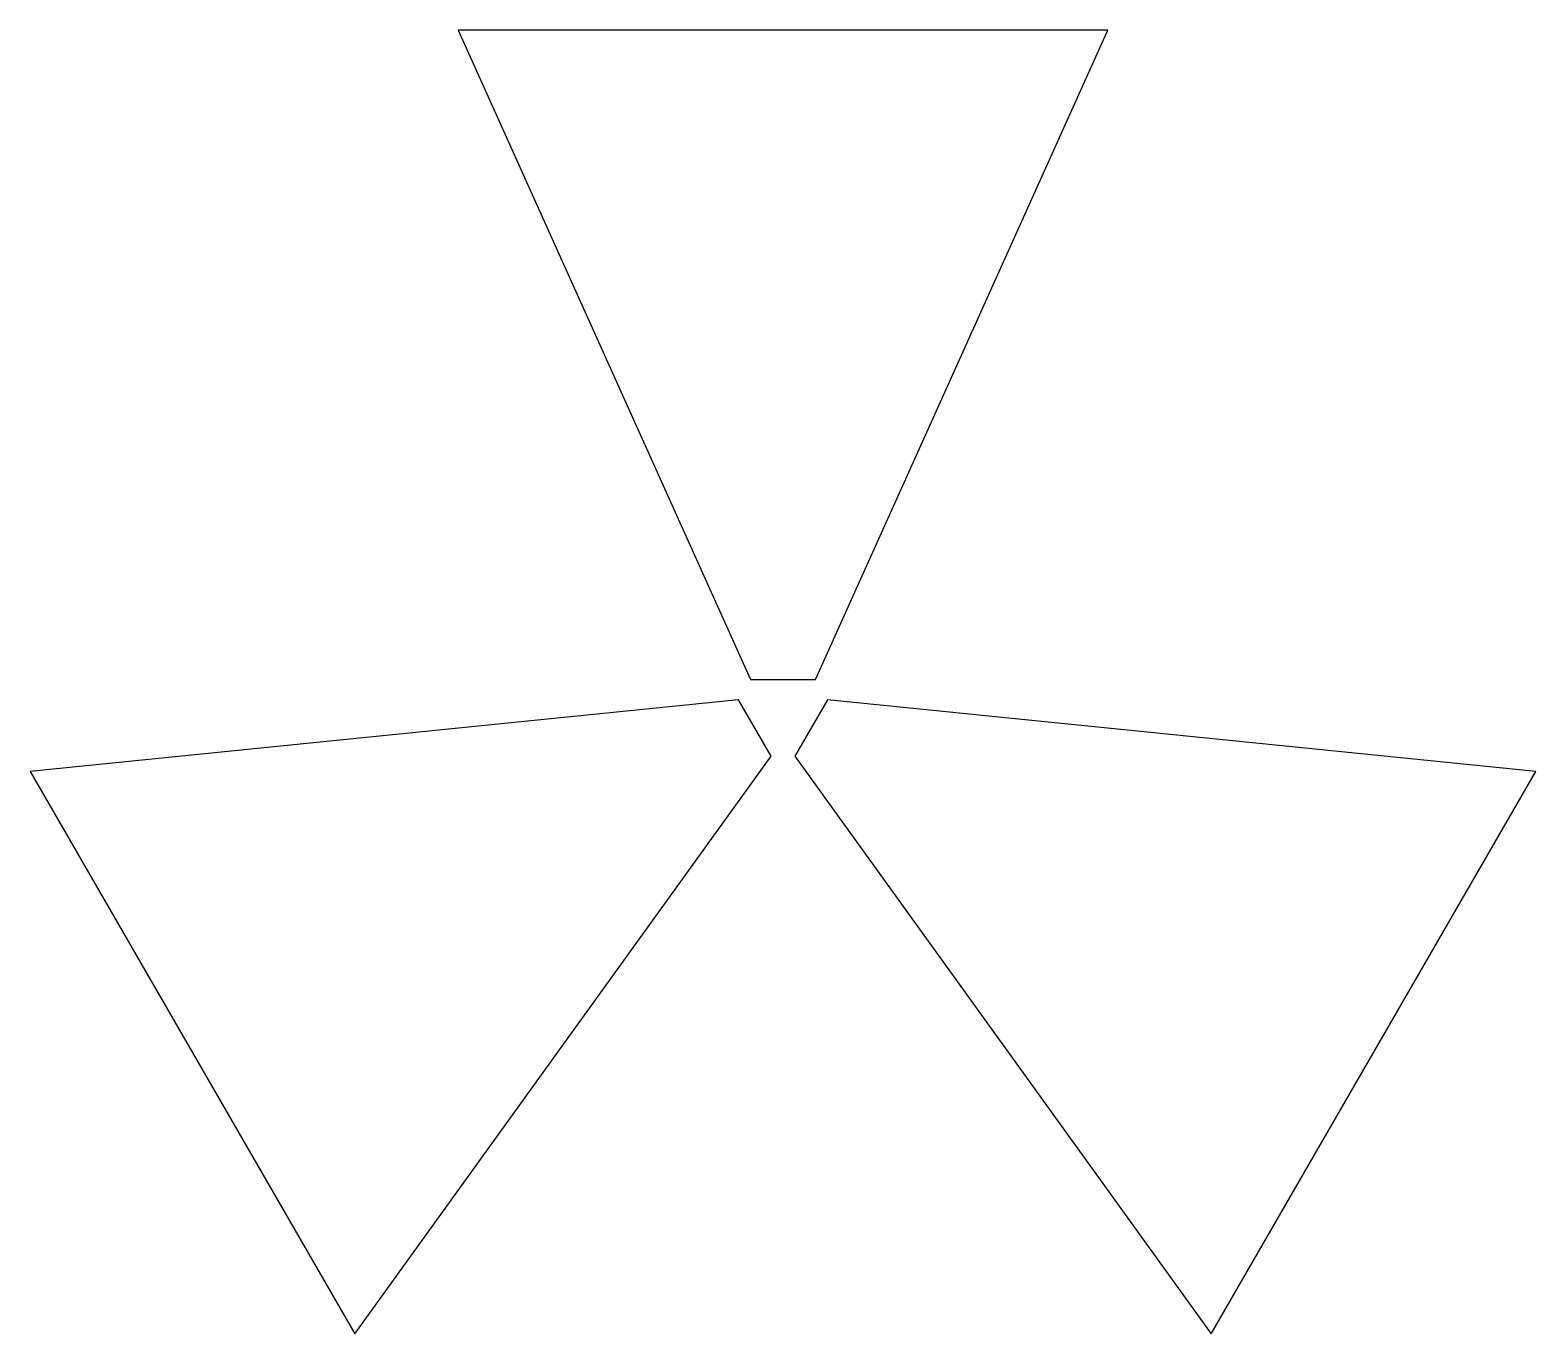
# Model space of a CAD drawing. Extents: x -2.32 to 2.32, y -1.92 to 2.1.
import ezdxf

# ---------------------------------------------------------------- set-up
doc = ezdxf.new("R2010")
doc.units = 0
doc.layers.add('MAGNET', color=3, linetype='CONTINUOUS')

msp = doc.modelspace()

# ---------------------------------------------------------------- linework, layer by layer
at = {"layer": 'MAGNET'}
for points in [[(0.1, 0.1), (1, 2.1), (-1, 2.1), (-0.1, 0.1), (0.1, 0.1)], [(-0.1366, 0.0366), (-2.3187, -0.184), (-1.3187, -1.916), (-0.0366, -0.1366), (-0.1366, 0.0366)], [(0.0366, -0.1366), (1.3187, -1.916), (2.3187, -0.184), (0.1366, 0.0366), (0.0366, -0.1366)]]:
    msp.add_lwpolyline(points, close=True, dxfattribs=at)

doc.saveas('drawing.dxf')
